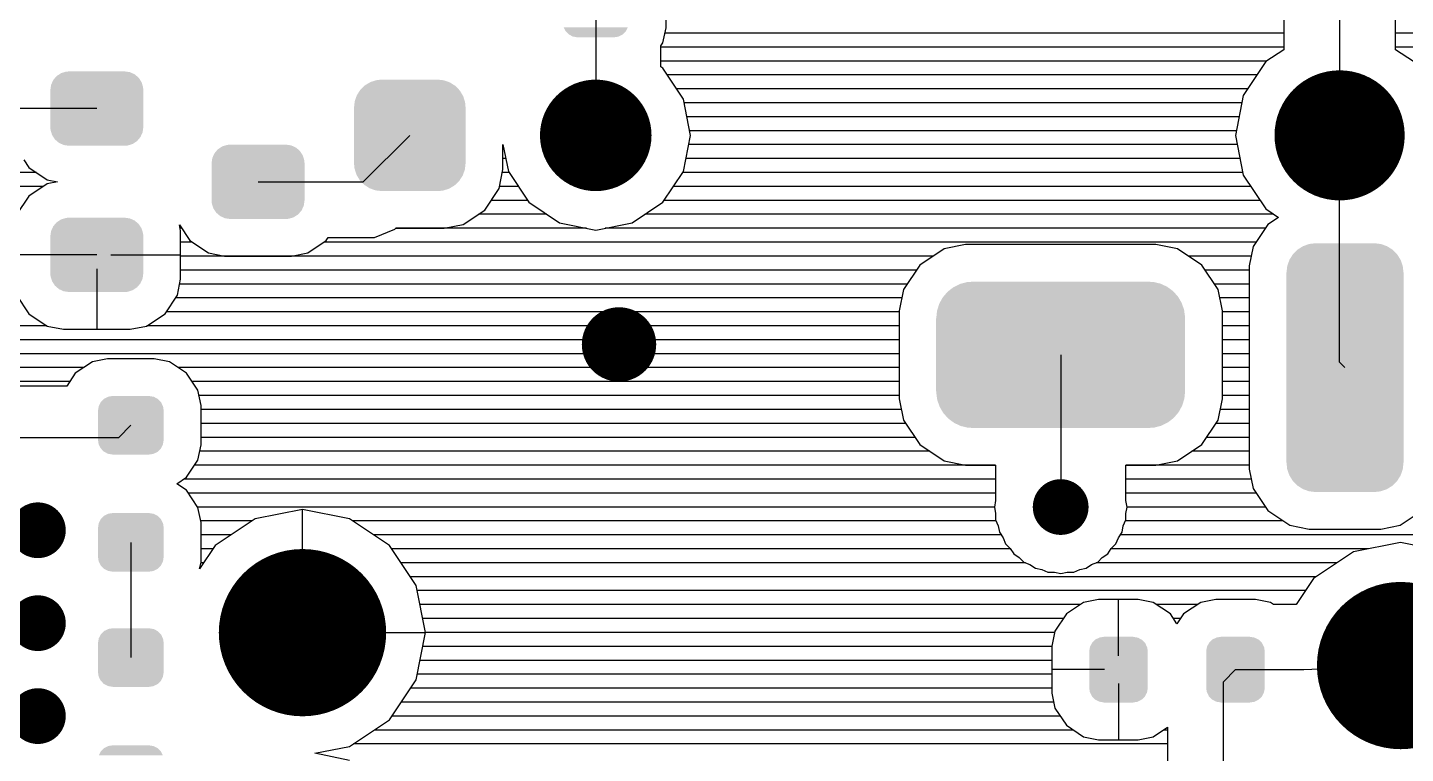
# Model space of a CAD drawing. Extents: x 295 to 953, y 10 to 290.
# Drawn here: x 766.24 to 815.17, y 143.67 to 169.47 of the extents above; entities that cross this region are included whole.
import ezdxf

# ---------------------------------------------------------------- set-up
doc = ezdxf.new("R2010")
doc.units = 0
doc.header["$LTSCALE"] = 5
doc.header["$MEASUREMENT"] = 0
doc.layers.get('0').update_dxf_attribs({"linetype": 'CONTINUOUS', "lineweight": 25})
doc.layers.add('DV-DPO-A6_BOT', color=7, linetype='CONTINUOUS')

msp = doc.modelspace()

# ---------------------------------------------------------------- linework, layer by layer
for points, const_width in [([(813.989, 165.635, -1), (811.677, 165.635, -1)], 2.311), ([(787.407, 165.635, -1), (785.426, 165.635, -1)], 1.981), ([(787.903, 158.206, -1), (786.582, 158.206, -1)], 1.321), ([(803.422, 152.427, -1), (802.432, 152.427, -1)], 0.991), ([(767.1, 151.602, -1), (766.11, 151.602, -1)], 0.991), ([(777.488, 147.963, -1), (774.516, 147.963, -1)], 2.972), ([(816.485, 146.794, -1), (813.513, 146.794, -1)], 2.972), ([(767.1, 148.3, -1), (766.11, 148.3, -1)], 0.991), ([(767.1, 144.998, -1), (766.11, 144.998, -1)], 0.991)]:
    msp.add_lwpolyline(points, format="xyb", close=True, dxfattribs=dict(const_width=const_width))
for points in [[(787.487, 169.342), (787.556, 169.474), (785.343, 169.342), (785.28, 169.474)], [(787.48, 169.328), (787.487, 169.342), (785.357, 169.328), (785.343, 169.342)], [(787.372, 169.223), (787.48, 169.328), (785.458, 169.223), (785.357, 169.328)], [(787.362, 169.213), (787.372, 169.223), (785.477, 169.213), (785.458, 169.223)], [(787.224, 169.146), (787.362, 169.213), (785.604, 169.146), (785.477, 169.213)], [(787.213, 169.141), (787.224, 169.146), (785.635, 169.141), (785.604, 169.146)], [(787.067, 169.119), (787.213, 169.141), (785.766, 169.119), (785.635, 169.141)], [(770.043, 167.804), (769.953, 167.845), (767.365, 167.804), (767.427, 167.845)], [(769.953, 167.845), (769.873, 167.881), (767.427, 167.845), (767.546, 167.881)], [(769.873, 167.881), (769.745, 167.899), (767.546, 167.881), (767.605, 167.899)], [(769.745, 167.899), (769.689, 167.907), (767.605, 167.899), (767.708, 167.907)], [(770.349, 167.247), (770.341, 167.349), (767.047, 167.247), (767.062, 167.349)], [(770.341, 167.349), (770.316, 167.431), (767.062, 167.349), (767.074, 167.431)], [(770.316, 167.431), (770.287, 167.527), (767.074, 167.431), (767.117, 167.527)], [(770.287, 167.527), (770.238, 167.601), (767.117, 167.527), (767.15, 167.601)], [(770.238, 167.601), (770.185, 167.683), (767.15, 167.601), (767.22, 167.683)], [(770.185, 167.683), (770.115, 167.743), (767.22, 167.683), (767.271, 167.743)], [(770.115, 167.743), (770.043, 167.804), (767.271, 167.743), (767.365, 167.804)], [(781.56, 167.259), (781.436, 167.388), (778.06, 167.259), (778.195, 167.388)], [(781.436, 167.388), (781.392, 167.417), (778.195, 167.388), (778.225, 167.417)], [(781.392, 167.417), (781.245, 167.513), (778.225, 167.417), (778.389, 167.513)], [(781.245, 167.513), (781.191, 167.532), (778.389, 167.513), (778.422, 167.532)], [(781.191, 167.532), (781.03, 167.59), (778.422, 167.532), (778.61, 167.59)], [(781.03, 167.59), (780.948, 167.6), (778.61, 167.59), (778.641, 167.6)], [(780.948, 167.6), (780.803, 167.617), (778.641, 167.6), (778.822, 167.617)], [(770.349, 165.926), (770.349, 167.247), (767.047, 165.926), (767.047, 167.247)], [(781.763, 166.853), (781.71, 167.026), (777.858, 166.853), (777.92, 167.026)], [(781.71, 167.026), (781.685, 167.068), (777.92, 167.026), (777.936, 167.068)], [(781.685, 167.068), (781.594, 167.223), (777.936, 167.068), (778.037, 167.223)], [(781.594, 167.223), (781.56, 167.259), (778.037, 167.223), (778.06, 167.259)], [(781.794, 166.626), (781.777, 166.808), (777.832, 166.626), (777.853, 166.808)], [(781.794, 164.645), (781.794, 166.626), (777.832, 164.645), (777.832, 166.626)], [(781.777, 166.808), (781.763, 166.853), (777.853, 166.808), (777.858, 166.853)], [(770.335, 165.824), (770.349, 165.926), (767.055, 165.824), (767.047, 165.926)], [(770.323, 165.741), (770.335, 165.824), (767.08, 165.741), (767.055, 165.824)], [(770.28, 165.646), (770.323, 165.741), (767.11, 165.646), (767.08, 165.741)], [(770.246, 165.572), (770.28, 165.646), (767.158, 165.572), (767.11, 165.646)], [(770.176, 165.49), (770.246, 165.572), (767.212, 165.49), (767.158, 165.572)], [(770.125, 165.43), (770.176, 165.49), (767.282, 165.43), (767.212, 165.49)], [(770.031, 165.369), (770.125, 165.43), (767.353, 165.369), (767.282, 165.43)], [(769.969, 165.328), (770.031, 165.369), (767.443, 165.328), (767.353, 165.369)], [(769.851, 165.292), (769.969, 165.328), (767.523, 165.292), (767.443, 165.328)], [(769.791, 165.273), (769.851, 165.292), (767.652, 165.273), (767.523, 165.292)], [(769.689, 165.265), (769.791, 165.273), (767.708, 165.265), (767.652, 165.273)], [(776.042, 164.829), (776.012, 164.925), (772.799, 164.829), (772.843, 164.925)], [(776.012, 164.925), (775.964, 164.999), (772.843, 164.925), (772.876, 164.999)], [(775.964, 164.999), (775.91, 165.081), (772.876, 164.999), (772.946, 165.081)], [(775.91, 165.081), (775.841, 165.141), (772.946, 165.081), (772.997, 165.141)], [(775.841, 165.141), (775.769, 165.202), (772.997, 165.141), (773.091, 165.202)], [(775.769, 165.202), (775.679, 165.243), (773.091, 165.202), (773.153, 165.243)], [(775.679, 165.243), (775.599, 165.279), (773.153, 165.243), (773.271, 165.279)], [(775.599, 165.279), (775.47, 165.297), (773.271, 165.279), (773.331, 165.297)], [(775.47, 165.297), (775.415, 165.305), (773.331, 165.297), (773.433, 165.305)], [(776.075, 164.645), (776.067, 164.747), (772.773, 164.645), (772.788, 164.747)], [(776.075, 163.324), (776.075, 164.645), (772.773, 163.324), (772.773, 164.645)], [(776.067, 164.747), (776.042, 164.829), (772.788, 164.747), (772.799, 164.829)], [(781.773, 164.463), (781.794, 164.645), (777.848, 164.463), (777.832, 164.645)], [(781.768, 164.418), (781.773, 164.463), (777.862, 164.418), (777.848, 164.463)], [(781.705, 164.245), (781.768, 164.418), (777.916, 164.245), (777.862, 164.418)], [(781.69, 164.203), (781.705, 164.245), (777.94, 164.203), (777.916, 164.245)], [(781.589, 164.048), (781.69, 164.203), (778.032, 164.048), (777.94, 164.203)], [(781.565, 164.012), (781.589, 164.048), (778.066, 164.012), (778.032, 164.048)], [(781.43, 163.883), (781.565, 164.012), (778.189, 163.883), (778.066, 164.012)], [(781.4, 163.854), (781.43, 163.883), (778.233, 163.854), (778.189, 163.883)], [(781.237, 163.758), (781.4, 163.854), (778.381, 163.758), (778.233, 163.854)], [(781.203, 163.738), (781.237, 163.758), (778.435, 163.738), (778.381, 163.758)], [(781.016, 163.68), (781.203, 163.738), (778.595, 163.68), (778.435, 163.738)], [(780.985, 163.671), (781.016, 163.68), (778.678, 163.671), (778.595, 163.68)], [(780.803, 163.654), (780.985, 163.671), (778.822, 163.654), (778.678, 163.671)], [(776.06, 163.222), (776.075, 163.324), (772.781, 163.222), (772.773, 163.324)], [(776.049, 163.139), (776.06, 163.222), (772.806, 163.139), (772.781, 163.222)], [(776.005, 163.044), (776.049, 163.139), (772.835, 163.044), (772.806, 163.139)], [(775.972, 162.97), (776.005, 163.044), (772.884, 162.97), (772.835, 163.044)], [(775.902, 162.888), (775.972, 162.97), (772.938, 162.888), (772.884, 162.97)], [(770.238, 162.404), (770.185, 162.486), (767.15, 162.404), (767.22, 162.486)], [(770.185, 162.486), (770.115, 162.545), (767.22, 162.486), (767.271, 162.545)], [(770.115, 162.545), (770.043, 162.607), (767.271, 162.545), (767.365, 162.607)], [(770.043, 162.607), (769.953, 162.647), (767.365, 162.607), (767.427, 162.647)], [(769.953, 162.647), (769.873, 162.683), (767.427, 162.647), (767.546, 162.683)], [(769.873, 162.683), (769.745, 162.702), (767.546, 162.683), (767.605, 162.702)], [(769.745, 162.702), (769.689, 162.71), (767.605, 162.702), (767.708, 162.71)], [(775.851, 162.828), (775.902, 162.888), (773.007, 162.828), (772.938, 162.888)], [(775.757, 162.767), (775.851, 162.828), (773.079, 162.767), (773.007, 162.828)], [(775.695, 162.726), (775.757, 162.767), (773.169, 162.726), (773.079, 162.767)], [(775.577, 162.69), (775.695, 162.726), (773.249, 162.69), (773.169, 162.726)], [(775.517, 162.671), (775.577, 162.69), (773.378, 162.671), (773.249, 162.69)], [(775.415, 162.664), (775.517, 162.671), (773.433, 162.664), (773.378, 162.671)], [(770.349, 162.049), (770.341, 162.152), (767.047, 162.049), (767.062, 162.152)], [(770.349, 160.729), (770.349, 162.049), (767.047, 160.729), (767.047, 162.049)], [(770.341, 162.152), (770.316, 162.234), (767.062, 162.152), (767.074, 162.234)], [(770.316, 162.234), (770.287, 162.33), (767.074, 162.234), (767.117, 162.33)], [(770.287, 162.33), (770.238, 162.404), (767.117, 162.33), (767.15, 162.404)], [(814.871, 161.413), (814.715, 161.571), (811.176, 161.413), (811.335, 161.571)], [(814.715, 161.571), (814.704, 161.578), (811.335, 161.571), (811.343, 161.578)], [(814.704, 161.578), (814.517, 161.696), (811.343, 161.578), (811.533, 161.696)], [(814.517, 161.696), (814.504, 161.701), (811.533, 161.696), (811.541, 161.701)], [(814.504, 161.701), (814.297, 161.775), (811.541, 161.701), (811.755, 161.775)], [(814.297, 161.775), (814.276, 161.777), (811.755, 161.775), (811.763, 161.777)], [(814.276, 161.777), (814.064, 161.802), (811.763, 161.777), (811.984, 161.802)], [(815.077, 160.983), (815.074, 160.994), (810.972, 160.983), (810.974, 160.994)], [(815.074, 160.994), (815.002, 161.205), (810.974, 160.994), (811.048, 161.205)], [(815.002, 161.205), (814.996, 161.215), (811.048, 161.205), (811.051, 161.215)], [(814.996, 161.215), (814.879, 161.404), (811.051, 161.215), (811.171, 161.404)], [(814.879, 161.404), (814.871, 161.413), (811.171, 161.404), (811.176, 161.413)], [(770.335, 160.626), (770.349, 160.729), (767.055, 160.626), (767.047, 160.729)], [(770.323, 160.544), (770.335, 160.626), (767.08, 160.544), (767.055, 160.626)], [(770.28, 160.448), (770.323, 160.544), (767.11, 160.448), (767.08, 160.544)], [(815.105, 153.999), (815.105, 160.762), (810.944, 153.999), (810.944, 160.762)], [(815.101, 160.762), (815.077, 160.983), (810.947, 160.762), (810.972, 160.983)], [(770.246, 160.374), (770.28, 160.448), (767.158, 160.374), (767.11, 160.448)], [(770.176, 160.292), (770.246, 160.374), (767.212, 160.292), (767.158, 160.374)], [(770.125, 160.233), (770.176, 160.292), (767.282, 160.233), (767.212, 160.292)], [(770.031, 160.171), (770.125, 160.233), (767.353, 160.171), (767.282, 160.233)], [(769.969, 160.131), (770.031, 160.171), (767.443, 160.131), (767.353, 160.171)], [(769.851, 160.094), (769.969, 160.131), (767.523, 160.094), (767.443, 160.131)], [(769.791, 160.076), (769.851, 160.094), (767.652, 160.076), (767.523, 160.094)], [(769.689, 160.068), (769.791, 160.076), (767.708, 160.068), (767.652, 160.076)], [(807.092, 159.908), (806.94, 160.076), (798.766, 159.908), (798.909, 160.076)], [(806.94, 160.076), (806.916, 160.102), (798.909, 160.076), (798.942, 160.102)], [(806.916, 160.102), (806.733, 160.237), (798.942, 160.102), (799.116, 160.237)], [(806.733, 160.237), (806.706, 160.257), (799.116, 160.237), (799.155, 160.257)], [(806.706, 160.257), (806.496, 160.354), (799.155, 160.257), (799.35, 160.354)], [(806.496, 160.354), (806.468, 160.367), (799.35, 160.354), (799.399, 160.367)], [(806.468, 160.367), (806.236, 160.421), (799.399, 160.367), (799.603, 160.421)], [(806.236, 160.421), (806.213, 160.427), (799.603, 160.421), (799.696, 160.427)], [(806.213, 160.427), (805.951, 160.435), (799.696, 160.427), (799.828, 160.435)], [(799.902, 160.435), (799.864, 160.437), (799.828, 160.435), (799.864, 160.437)], [(807.31, 159.435), (807.237, 159.647), (798.547, 159.435), (798.613, 159.647)], [(807.237, 159.647), (807.225, 159.682), (798.613, 159.647), (798.632, 159.682)], [(807.225, 159.682), (807.11, 159.877), (798.632, 159.682), (798.74, 159.877)], [(807.11, 159.877), (807.092, 159.908), (798.74, 159.877), (798.766, 159.908)], [(807.348, 156.538), (807.348, 159.134), (798.505, 156.538), (798.505, 159.134)], [(807.345, 159.137), (807.344, 159.175), (798.509, 159.137), (798.513, 159.175)], [(807.345, 159.134), (807.345, 159.137), (798.509, 159.134), (798.509, 159.137)], [(807.344, 159.175), (807.315, 159.397), (798.513, 159.175), (798.535, 159.397)], [(807.315, 159.397), (807.31, 159.435), (798.535, 159.397), (798.547, 159.435)], [(771.043, 156.018), (770.98, 156.15), (768.767, 156.018), (768.836, 156.15)], [(770.98, 156.15), (770.967, 156.164), (768.836, 156.15), (768.844, 156.164)], [(770.967, 156.164), (770.866, 156.269), (768.844, 156.164), (768.951, 156.269)], [(770.866, 156.269), (770.847, 156.279), (768.951, 156.269), (768.962, 156.279)], [(770.847, 156.279), (770.72, 156.346), (768.962, 156.279), (769.099, 156.346)], [(770.72, 156.346), (770.689, 156.351), (769.099, 156.346), (769.11, 156.351)], [(770.689, 156.351), (770.557, 156.373), (769.11, 156.351), (769.256, 156.373)], [(807.345, 156.535), (807.345, 156.538), (798.509, 156.535), (798.509, 156.538)], [(807.341, 156.497), (807.345, 156.535), (798.509, 156.497), (798.509, 156.535)], [(807.319, 156.275), (807.341, 156.497), (798.538, 156.275), (798.509, 156.497)], [(807.307, 156.237), (807.319, 156.275), (798.543, 156.237), (798.538, 156.275)], [(807.241, 156.025), (807.307, 156.237), (798.617, 156.025), (798.543, 156.237)], [(771.076, 154.811), (771.076, 155.855), (768.738, 154.811), (768.738, 155.855)], [(771.072, 155.855), (771.051, 156.001), (768.741, 155.855), (768.765, 156.001)], [(771.051, 156.001), (771.043, 156.018), (768.765, 156.001), (768.767, 156.018)], [(807.221, 155.99), (807.241, 156.025), (798.629, 155.99), (798.617, 156.025)], [(807.114, 155.795), (807.221, 155.99), (798.743, 155.795), (798.629, 155.99)], [(807.088, 155.764), (807.114, 155.795), (798.762, 155.764), (798.743, 155.795)], [(806.944, 155.596), (807.088, 155.764), (798.914, 155.596), (798.762, 155.764)], [(806.911, 155.57), (806.944, 155.596), (798.937, 155.57), (798.914, 155.596)], [(806.738, 155.435), (806.911, 155.57), (799.121, 155.435), (798.937, 155.57)], [(806.698, 155.415), (806.738, 155.435), (799.148, 155.415), (799.121, 155.435)], [(806.504, 155.318), (806.698, 155.415), (799.358, 155.318), (799.148, 155.415)], [(806.455, 155.305), (806.504, 155.318), (799.386, 155.305), (799.358, 155.318)], [(806.251, 155.251), (806.455, 155.305), (799.617, 155.251), (799.386, 155.305)], [(806.157, 155.245), (806.251, 155.251), (799.641, 155.245), (799.617, 155.251)], [(806.026, 155.237), (806.157, 155.245), (799.902, 155.237), (799.641, 155.245)], [(805.989, 155.235), (806.026, 155.237), (805.989, 155.235), (805.951, 155.237)], [(771.049, 154.665), (771.072, 154.811), (768.762, 154.665), (768.741, 154.811)], [(771.046, 154.648), (771.049, 154.665), (768.77, 154.648), (768.762, 154.665)], [(770.977, 154.516), (771.046, 154.648), (768.833, 154.516), (768.77, 154.648)], [(770.97, 154.502), (770.977, 154.516), (768.847, 154.502), (768.833, 154.516)], [(770.862, 154.397), (770.97, 154.502), (768.948, 154.397), (768.847, 154.502)], [(770.852, 154.387), (770.862, 154.397), (768.967, 154.387), (768.948, 154.397)], [(770.714, 154.32), (770.852, 154.387), (769.094, 154.32), (768.967, 154.387)], [(770.703, 154.315), (770.714, 154.32), (769.125, 154.315), (769.094, 154.32)], [(770.557, 154.293), (770.703, 154.315), (769.256, 154.293), (769.125, 154.315)], [(815.076, 153.778), (815.101, 153.999), (810.971, 153.778), (810.947, 153.999)], [(815.075, 153.767), (815.076, 153.778), (810.975, 153.767), (810.971, 153.778)], [(815.001, 153.556), (815.075, 153.767), (811.047, 153.556), (810.975, 153.767)], [(814.997, 153.546), (815.001, 153.556), (811.053, 153.546), (811.047, 153.556)], [(814.878, 153.357), (814.997, 153.546), (811.169, 153.357), (811.053, 153.546)], [(814.872, 153.348), (814.878, 153.357), (811.178, 153.348), (811.169, 153.357)], [(814.713, 153.19), (814.872, 153.348), (811.334, 153.19), (811.178, 153.348)], [(814.706, 153.183), (814.713, 153.19), (811.345, 153.183), (811.334, 153.19)], [(814.515, 153.064), (814.706, 153.183), (811.531, 153.064), (811.345, 153.183)], [(814.507, 153.059), (814.515, 153.064), (811.545, 153.059), (811.531, 153.064)], [(814.293, 152.986), (814.507, 153.059), (811.752, 152.986), (811.545, 153.059)], [(814.286, 152.984), (814.293, 152.986), (811.773, 152.984), (811.752, 152.986)], [(814.064, 152.959), (814.286, 152.984), (811.984, 152.959), (811.773, 152.984)], [(770.847, 152.119), (770.72, 152.185), (768.962, 152.119), (769.099, 152.185)], [(770.72, 152.185), (770.689, 152.191), (769.099, 152.185), (769.11, 152.191)], [(770.689, 152.191), (770.557, 152.213), (769.11, 152.191), (769.256, 152.213)], [(771.076, 150.651), (771.076, 151.694), (768.738, 150.651), (768.738, 151.694)], [(771.072, 151.694), (771.051, 151.841), (768.741, 151.694), (768.765, 151.841)], [(771.051, 151.841), (771.043, 151.857), (768.765, 151.841), (768.767, 151.857)], [(771.043, 151.857), (770.98, 151.989), (768.767, 151.857), (768.836, 151.989)], [(770.98, 151.989), (770.967, 152.004), (768.836, 151.989), (768.844, 152.004)], [(770.967, 152.004), (770.866, 152.108), (768.844, 152.004), (768.951, 152.108)], [(770.866, 152.108), (770.847, 152.119), (768.951, 152.108), (768.962, 152.119)], [(771.049, 150.505), (771.072, 150.651), (768.762, 150.505), (768.741, 150.651)], [(771.046, 150.488), (771.049, 150.505), (768.77, 150.488), (768.762, 150.505)], [(770.977, 150.356), (771.046, 150.488), (768.833, 150.356), (768.77, 150.488)], [(770.97, 150.342), (770.977, 150.356), (768.847, 150.342), (768.833, 150.356)], [(770.862, 150.237), (770.97, 150.342), (768.948, 150.237), (768.847, 150.342)], [(770.852, 150.227), (770.862, 150.237), (768.967, 150.227), (768.948, 150.237)], [(770.714, 150.16), (770.852, 150.227), (769.094, 150.16), (768.967, 150.227)], [(770.703, 150.154), (770.714, 150.16), (769.125, 150.154), (769.094, 150.16)], [(770.557, 150.132), (770.703, 150.154), (769.256, 150.132), (769.125, 150.154)], [(771.043, 147.763), (770.98, 147.895), (768.767, 147.763), (768.836, 147.895)], [(770.98, 147.895), (770.967, 147.909), (768.836, 147.895), (768.844, 147.909)], [(770.967, 147.909), (770.866, 148.014), (768.844, 147.909), (768.951, 148.014)], [(770.866, 148.014), (770.847, 148.024), (768.951, 148.014), (768.962, 148.024)], [(770.847, 148.024), (770.72, 148.091), (768.962, 148.024), (769.099, 148.091)], [(770.72, 148.091), (770.689, 148.096), (769.099, 148.091), (769.11, 148.096)], [(770.689, 148.096), (770.557, 148.118), (769.11, 148.096), (769.256, 148.118)], [(805.791, 147.722), (805.665, 147.787), (804.165, 147.722), (804.302, 147.787)], [(805.665, 147.787), (805.631, 147.793), (804.302, 147.787), (804.314, 147.793)], [(805.631, 147.793), (805.502, 147.813), (804.314, 147.793), (804.459, 147.813)], [(805.502, 147.813), (805.502, 147.818), (804.459, 147.813), (804.459, 147.818)], [(809.945, 147.722), (809.819, 147.787), (808.319, 147.722), (808.456, 147.787)], [(809.819, 147.787), (809.785, 147.793), (808.456, 147.787), (808.468, 147.793)], [(809.785, 147.793), (809.656, 147.813), (808.468, 147.793), (808.613, 147.813)], [(809.656, 147.813), (809.656, 147.818), (808.613, 147.813), (808.613, 147.818)], [(771.076, 146.556), (771.076, 147.6), (768.738, 146.556), (768.738, 147.6)], [(771.072, 147.6), (771.051, 147.746), (768.741, 147.6), (768.765, 147.746)], [(771.051, 147.746), (771.043, 147.763), (768.765, 147.746), (768.767, 147.763)], [(806.021, 147.299), (805.999, 147.444), (803.941, 147.299), (803.965, 147.444)], [(806.021, 147.296), (806.021, 147.299), (803.941, 147.296), (803.941, 147.299)], [(806.021, 146.002), (806.021, 147.296), (803.941, 146.002), (803.941, 147.296)], [(805.999, 147.444), (805.99, 147.462), (803.965, 147.444), (803.968, 147.462)], [(805.99, 147.462), (805.927, 147.593), (803.968, 147.462), (804.038, 147.593)], [(805.927, 147.593), (805.912, 147.608), (804.038, 147.593), (804.045, 147.608)], [(805.912, 147.608), (805.812, 147.711), (804.045, 147.608), (804.153, 147.711)], [(805.812, 147.711), (805.791, 147.722), (804.153, 147.711), (804.165, 147.722)], [(810.175, 147.299), (810.153, 147.444), (808.094, 147.299), (808.119, 147.444)], [(810.175, 147.296), (810.175, 147.299), (808.094, 147.296), (808.094, 147.299)], [(810.175, 146.002), (810.175, 147.296), (808.094, 146.002), (808.094, 147.296)], [(810.153, 147.444), (810.144, 147.462), (808.119, 147.444), (808.122, 147.462)], [(810.144, 147.462), (810.081, 147.593), (808.122, 147.462), (808.192, 147.593)], [(810.081, 147.593), (810.066, 147.608), (808.192, 147.593), (808.199, 147.608)], [(810.066, 147.608), (809.966, 147.711), (808.199, 147.608), (808.307, 147.711)], [(809.966, 147.711), (809.945, 147.722), (808.307, 147.711), (808.319, 147.722)], [(771.049, 146.41), (771.072, 146.556), (768.762, 146.41), (768.741, 146.556)], [(771.046, 146.393), (771.049, 146.41), (768.77, 146.393), (768.762, 146.41)], [(770.977, 146.261), (771.046, 146.393), (768.833, 146.261), (768.77, 146.393)], [(770.97, 146.247), (770.977, 146.261), (768.847, 146.247), (768.833, 146.261)], [(770.862, 146.142), (770.97, 146.247), (768.948, 146.142), (768.847, 146.247)], [(770.852, 146.132), (770.862, 146.142), (768.967, 146.132), (768.948, 146.142)], [(770.714, 146.065), (770.852, 146.132), (769.094, 146.065), (768.967, 146.132)], [(770.703, 146.06), (770.714, 146.065), (769.125, 146.06), (769.094, 146.065)], [(770.557, 146.038), (770.703, 146.06), (769.256, 146.038), (769.125, 146.06)], [(806.021, 145.998), (806.021, 146.002), (803.941, 145.998), (803.941, 146.002)], [(805.996, 145.853), (806.021, 145.998), (803.963, 145.853), (803.941, 145.998)], [(805.993, 145.836), (805.996, 145.853), (803.971, 145.836), (803.963, 145.853)], [(805.924, 145.705), (805.993, 145.836), (804.035, 145.705), (803.971, 145.836)], [(810.175, 145.998), (810.175, 146.002), (808.094, 145.998), (808.094, 146.002)], [(810.15, 145.853), (810.175, 145.998), (808.116, 145.853), (808.094, 145.998)], [(810.147, 145.836), (810.15, 145.853), (808.125, 145.836), (808.116, 145.853)], [(810.078, 145.705), (810.147, 145.836), (808.189, 145.705), (808.125, 145.836)], [(805.916, 145.69), (805.924, 145.705), (804.049, 145.69), (804.035, 145.705)], [(805.808, 145.587), (805.916, 145.69), (804.15, 145.587), (804.049, 145.69)], [(805.797, 145.576), (805.808, 145.587), (804.17, 145.576), (804.15, 145.587)], [(805.659, 145.51), (805.797, 145.576), (804.296, 145.51), (804.17, 145.576)], [(805.648, 145.505), (805.659, 145.51), (804.33, 145.505), (804.296, 145.51)], [(805.502, 145.484), (805.648, 145.505), (804.459, 145.484), (804.33, 145.505)], [(805.502, 145.48), (805.502, 145.484), (804.459, 145.48), (804.459, 145.484)], [(810.07, 145.69), (810.078, 145.705), (808.203, 145.69), (808.189, 145.705)], [(809.962, 145.587), (810.07, 145.69), (808.304, 145.587), (808.203, 145.69)], [(809.951, 145.576), (809.962, 145.587), (808.324, 145.576), (808.304, 145.587)], [(809.813, 145.51), (809.951, 145.576), (808.45, 145.51), (808.324, 145.576)], [(809.802, 145.505), (809.813, 145.51), (808.484, 145.505), (808.45, 145.51)], [(809.656, 145.484), (809.802, 145.505), (808.613, 145.484), (808.484, 145.505)], [(809.656, 145.48), (809.656, 145.484), (808.613, 145.48), (808.613, 145.484)], [(770.866, 143.853), (770.847, 143.864), (768.951, 143.853), (768.962, 143.864)], [(770.847, 143.864), (770.72, 143.93), (768.962, 143.864), (769.099, 143.93)], [(770.72, 143.93), (770.689, 143.936), (769.099, 143.93), (769.11, 143.936)], [(770.689, 143.936), (770.557, 143.958), (769.11, 143.936), (769.256, 143.958)], [(771.043, 143.602), (770.98, 143.734), (768.767, 143.602), (768.836, 143.734)], [(770.98, 143.734), (770.967, 143.749), (768.836, 143.734), (768.844, 143.749)], [(770.967, 143.749), (770.866, 143.853), (768.844, 143.749), (768.951, 143.853)]]:
    msp.add_solid(points)
at = {"layer": 'DV-DPO-A6_BOT'}
for p, q in [((810.852, 172.636), (810.852, 168.68)), ((812.833, 172.239), (812.833, 165.635)), ((814.814, 168.68), (814.814, 171.42)), ((788.913, 169.459), (788.913, 170.866)), ((786.417, 170.159), (786.417, 165.635)), ((788.801, 168.924), (788.913, 169.459)), ((788.728, 168.812), (788.801, 168.924)), ((810.852, 169.268), (788.874, 169.268)), ((825.684, 169.268), (814.814, 169.268)), ((788.728, 168.066), (788.728, 168.812)), ((810.852, 168.772), (788.728, 168.772)), ((810.852, 168.68), (810.218, 168.257)), ((824.198, 168.772), (814.814, 168.772)), ((815.455, 168.257), (814.814, 168.68)), ((810.251, 168.277), (788.728, 168.277)), ((788.801, 168.019), (788.728, 168.066)), ((789.527, 166.923), (788.801, 168.019)), ((810.218, 168.257), (809.412, 167.055)), ((809.901, 167.782), (788.959, 167.782)), ((809.57, 167.286), (789.29, 167.286)), ((789.785, 165.635), (789.527, 166.923)), ((809.412, 167.055), (809.135, 165.635)), ((768.698, 166.586), (678.587, 166.586)), ((809.366, 166.791), (789.554, 166.791)), ((809.267, 166.296), (789.653, 166.296)), ((778.162, 163.984), (779.813, 165.635)), ((789.527, 164.348), (789.785, 165.635)), ((809.168, 165.8), (789.752, 165.8)), ((809.135, 165.635), (809.412, 164.222)), ((812.833, 157.572), (812.833, 165.635)), ((783.115, 164.42), (783.115, 165.312)), ((783.115, 165.312), (783.313, 164.348)), ((783.121, 165.305), (783.115, 165.305)), ((809.201, 165.305), (789.719, 165.305)), ((766.103, 164.77), (766.281, 164.499)), ((766.281, 164.499), (766.935, 164.057)), ((782.983, 163.747), (783.115, 164.42)), ((783.22, 164.81), (783.115, 164.81)), ((809.3, 164.81), (789.62, 164.81)), ((766.552, 164.315), (678.884, 164.315)), ((766.935, 164.057), (767.305, 163.984)), ((767.305, 163.984), (766.935, 163.912)), ((774.424, 163.984), (778.162, 163.984)), ((783.333, 164.315), (783.095, 164.315)), ((783.313, 164.348), (784.039, 163.258)), ((788.801, 163.258), (789.527, 164.348)), ((809.399, 164.315), (789.508, 164.315)), ((809.412, 164.222), (810.218, 163.02)), ((766.803, 163.819), (678.389, 163.819)), ((766.281, 163.476), (765.845, 162.822)), ((766.935, 163.912), (766.281, 163.476)), ((782.474, 162.981), (782.983, 163.747)), ((783.663, 163.819), (782.996, 163.819)), ((809.683, 163.819), (789.177, 163.819)), ((781.708, 162.472), (782.474, 162.981)), ((783.993, 163.324), (782.705, 163.324)), ((784.039, 163.258), (785.129, 162.525)), ((787.711, 162.525), (788.801, 163.258)), ((810.013, 163.324), (788.847, 163.324)), ((810.218, 163.02), (810.667, 162.716)), ((781.035, 162.333), (781.708, 162.472)), ((784.68, 162.829), (782.25, 162.829)), ((785.129, 162.525), (786.417, 162.267)), ((786.417, 162.267), (787.711, 162.525)), ((810.502, 162.829), (788.16, 162.829)), ((810.284, 162.465), (809.762, 161.686)), ((810.667, 162.716), (810.284, 162.465)), ((771.67, 162.241), (771.63, 162.452)), ((771.63, 162.452), (772, 161.897)), ((771.71, 162.333), (771.657, 162.333)), ((771.67, 160.53), (771.67, 162.241)), ((776.841, 161.897), (776.914, 162.003)), ((776.914, 162.003), (778.558, 162.003)), ((778.558, 162.003), (779.285, 162.307)), ((779.285, 162.307), (779.318, 162.333)), ((786.093, 162.333), (779.318, 162.333)), ((779.318, 162.333), (781.035, 162.333)), ((810.198, 162.333), (786.747, 162.333)), ((772.086, 161.838), (771.67, 161.838)), ((772, 161.897), (772.661, 161.462)), ((776.187, 161.462), (776.841, 161.897)), ((809.868, 161.838), (776.755, 161.838)), ((798.786, 161.607), (797.921, 161.026)), ((799.552, 161.759), (798.786, 161.607)), ((806.308, 161.759), (799.552, 161.759)), ((807.074, 161.607), (806.308, 161.759)), ((807.939, 161.026), (807.074, 161.607)), ((809.762, 161.686), (809.623, 160.993)), ((768.698, 161.389), (765.079, 161.389)), ((768.203, 161.389), (765.726, 161.389)), ((769.194, 161.389), (771.67, 161.389)), ((798.396, 161.343), (771.67, 161.343)), ((772.661, 161.462), (773.235, 161.343)), ((773.235, 161.343), (775.606, 161.343)), ((775.606, 161.343), (776.187, 161.462)), ((797.921, 161.026), (797.34, 160.161)), ((809.696, 161.343), (807.464, 161.343)), ((808.52, 160.161), (807.939, 161.026)), ((809.623, 160.993), (809.623, 153.768)), ((768.698, 160.894), (768.698, 158.747)), ((771.558, 159.956), (771.67, 160.53)), ((797.802, 160.847), (771.67, 160.847)), ((809.623, 160.847), (808.058, 160.847)), ((797.472, 160.352), (771.637, 160.352)), ((797.34, 160.161), (797.188, 159.395)), ((809.623, 160.352), (808.388, 160.352)), ((808.672, 159.395), (808.52, 160.161)), ((765.845, 159.956), (766.281, 159.295)), ((771.122, 159.295), (771.558, 159.956)), ((797.28, 159.857), (771.492, 159.857)), ((809.623, 159.857), (808.58, 159.857)), ((766.281, 159.295), (766.935, 158.86)), ((770.462, 158.86), (771.122, 159.295)), ((797.188, 159.362), (771.162, 159.362)), ((797.188, 159.395), (797.188, 156.277)), ((808.672, 156.277), (808.672, 159.395)), ((809.623, 159.362), (808.672, 159.362)), ((766.922, 158.866), (751.237, 158.866)), ((766.935, 158.86), (767.516, 158.747)), ((767.516, 158.747), (769.887, 158.747)), ((769.887, 158.747), (770.462, 158.86)), ((797.188, 158.866), (770.475, 158.866)), ((809.623, 158.866), (808.672, 158.866)), ((797.188, 158.371), (751.237, 158.371)), ((809.623, 158.371), (808.672, 158.371)), ((797.188, 157.876), (751.237, 157.876)), ((768.54, 157.592), (767.932, 157.182)), ((769.081, 157.697), (768.54, 157.592)), ((770.739, 157.697), (769.081, 157.697)), ((771.28, 157.592), (770.739, 157.697)), ((771.888, 157.182), (771.28, 157.592)), ((802.927, 157.836), (802.927, 152.427)), ((809.623, 157.876), (808.672, 157.876)), ((813.024, 157.38), (812.833, 157.572)), ((768.236, 157.38), (764.511, 157.38)), ((767.932, 157.182), (767.628, 156.72)), ((797.188, 157.38), (771.584, 157.38)), ((772.291, 156.575), (771.888, 157.182)), ((809.623, 157.38), (808.672, 157.38)), ((767.734, 156.885), (765.575, 156.885)), ((767.628, 156.72), (765.687, 156.72)), ((797.188, 156.885), (772.086, 156.885)), ((809.623, 156.885), (808.672, 156.885)), ((772.403, 156.033), (772.291, 156.575)), ((797.188, 156.39), (772.33, 156.39)), ((797.188, 156.277), (797.34, 155.511)), ((808.52, 155.511), (808.672, 156.277)), ((809.623, 156.39), (808.672, 156.39)), ((772.403, 154.633), (772.403, 156.033)), ((797.267, 155.894), (772.403, 155.894)), ((809.623, 155.894), (808.593, 155.894)), ((769.484, 154.904), (769.907, 155.333)), ((797.419, 155.399), (772.403, 155.399)), ((797.34, 155.511), (797.921, 154.646)), ((807.939, 154.646), (808.52, 155.511)), ((809.623, 155.399), (808.441, 155.399)), ((763.732, 154.904), (769.484, 154.904)), ((772.291, 154.098), (772.403, 154.633)), ((797.749, 154.904), (772.403, 154.904)), ((797.921, 154.646), (798.786, 154.072)), ((807.074, 154.072), (807.939, 154.646)), ((809.623, 154.904), (808.111, 154.904)), ((798.278, 154.409), (772.357, 154.409)), ((809.623, 154.409), (807.583, 154.409)), ((771.888, 153.491), (772.291, 154.098)), ((800.615, 153.913), (772.172, 153.913)), ((798.786, 154.072), (799.552, 153.913)), ((799.552, 153.913), (800.615, 153.913)), ((800.615, 153.913), (800.615, 152.658)), ((809.623, 153.913), (805.238, 153.913)), ((805.238, 152.658), (805.238, 153.913)), ((805.238, 153.913), (806.308, 153.913)), ((806.308, 153.913), (807.074, 154.072)), ((809.623, 153.768), (809.762, 153.081)), ((771.538, 153.253), (771.888, 153.491)), ((771.888, 153.022), (771.538, 153.253)), ((800.615, 153.418), (771.789, 153.418)), ((809.696, 153.418), (805.238, 153.418)), ((772.291, 152.414), (771.888, 153.022)), ((800.615, 152.923), (771.954, 152.923)), ((809.868, 152.923), (805.238, 152.923)), ((809.762, 153.081), (810.284, 152.302)), ((800.576, 152.427), (772.284, 152.427)), ((772.403, 151.879), (772.291, 152.414)), ((776.002, 152.341), (774.325, 152.005)), ((776.002, 149.654), (776.002, 152.341)), ((777.673, 152.005), (776.002, 152.341)), ((800.615, 152.658), (800.576, 152.427)), ((800.576, 152.427), (800.615, 152.203)), ((800.615, 152.203), (800.615, 151.972)), ((805.284, 152.427), (805.238, 152.658)), ((805.238, 152.203), (805.284, 152.427)), ((805.238, 151.972), (805.238, 152.203)), ((810.198, 152.427), (805.284, 152.427)), ((810.284, 152.302), (811.063, 151.78)), ((814.986, 151.78), (815.765, 152.302)), ((774.219, 151.932), (772.39, 151.932)), ((772.403, 150.473), (772.403, 151.879)), ((774.325, 152.005), (772.905, 151.06)), ((779.093, 151.06), (777.673, 152.005)), ((800.635, 151.932), (777.785, 151.932)), ((800.615, 151.972), (800.708, 151.754)), ((800.708, 151.754), (800.754, 151.529)), ((805.106, 151.529), (805.152, 151.754)), ((805.152, 151.754), (805.238, 151.972)), ((810.832, 151.932), (805.225, 151.932)), ((811.063, 151.78), (811.75, 151.641)), ((814.299, 151.641), (814.986, 151.78)), ((766.605, 151.602), (763.732, 151.602)), ((773.473, 151.437), (772.403, 151.437)), ((800.814, 151.437), (778.525, 151.437)), ((800.754, 151.529), (800.88, 151.338)), ((800.88, 151.338), (800.972, 151.12)), ((804.888, 151.12), (804.981, 151.338)), ((804.981, 151.338), (805.106, 151.529)), ((820.097, 151.437), (805.047, 151.437)), ((811.75, 151.641), (814.299, 151.641)), ((769.907, 151.173), (769.907, 147.078)), ((772.905, 151.06), (772.35, 150.228)), ((772.826, 150.941), (772.403, 150.941)), ((780.044, 149.64), (779.093, 151.06)), ((801.144, 150.941), (779.172, 150.941)), ((800.972, 151.12), (801.137, 150.955)), ((801.137, 150.955), (801.263, 150.763)), ((801.263, 150.763), (801.454, 150.631)), ((804.406, 150.631), (804.598, 150.763)), ((804.598, 150.763), (804.723, 150.955)), ((813.856, 150.941), (804.717, 150.941)), ((804.723, 150.955), (804.888, 151.12)), ((813.328, 150.836), (811.908, 149.891)), ((814.999, 151.173), (813.328, 150.836)), ((816.676, 150.836), (814.999, 151.173)), ((772.35, 150.228), (772.403, 150.473)), ((772.496, 150.446), (772.397, 150.446)), ((801.672, 150.446), (779.502, 150.446)), ((801.454, 150.631), (801.619, 150.473)), ((801.619, 150.473), (801.837, 150.38)), ((801.837, 150.38), (802.029, 150.255)), ((802.029, 150.255), (802.253, 150.208)), ((803.607, 150.208), (803.832, 150.255)), ((803.832, 150.255), (804.023, 150.38)), ((804.023, 150.38), (804.241, 150.473)), ((812.74, 150.446), (804.188, 150.446)), ((804.241, 150.473), (804.406, 150.631)), ((812.001, 149.951), (779.833, 149.951)), ((802.253, 150.208), (802.471, 150.116)), ((802.471, 150.116), (802.702, 150.116)), ((802.702, 150.116), (802.927, 150.07)), ((802.927, 150.07), (803.158, 150.116)), ((803.158, 150.116), (803.389, 150.116)), ((803.389, 150.116), (803.607, 150.208)), ((811.908, 149.891), (811.287, 148.96)), ((780.374, 147.963), (780.044, 149.64)), ((811.618, 149.456), (780.077, 149.456)), ((803.633, 148.96), (780.176, 148.96)), ((803.739, 149.033), (803.132, 148.63)), ((804.274, 149.139), (803.739, 149.033)), ((805.681, 149.139), (804.274, 149.139)), ((804.981, 147.144), (804.981, 149.139)), ((806.216, 149.033), (805.681, 149.139)), ((806.823, 148.63), (806.216, 149.033)), ((807.794, 148.96), (806.321, 148.96)), ((807.9, 149.033), (807.292, 148.63)), ((808.435, 149.139), (807.9, 149.033)), ((809.841, 149.139), (808.435, 149.139)), ((810.376, 149.033), (809.841, 149.139)), ((810.482, 148.96), (810.376, 149.033)), ((811.287, 148.96), (810.482, 148.96)), ((766.605, 148.3), (763.732, 148.3)), ((803.026, 148.465), (780.275, 148.465)), ((803.132, 148.63), (802.722, 148.016)), ((807.054, 148.28), (806.823, 148.63)), ((807.18, 148.465), (806.935, 148.465)), ((807.292, 148.63), (807.054, 148.28)), ((777.693, 147.963), (780.374, 147.963)), ((780.044, 146.286), (780.374, 147.963)), ((802.716, 147.97), (780.374, 147.97)), ((802.722, 148.016), (802.616, 147.481)), ((802.616, 147.474), (780.282, 147.474)), ((802.616, 147.481), (802.616, 145.817)), ((802.616, 146.979), (780.183, 146.979)), ((802.616, 146.484), (780.084, 146.484)), ((804.485, 146.649), (802.616, 146.649)), ((808.705, 146.22), (809.135, 146.649)), ((809.135, 146.649), (811.558, 146.649)), ((811.558, 146.649), (814.999, 146.794)), ((779.093, 144.866), (780.044, 146.286)), ((802.616, 145.988), (779.846, 145.988)), ((804.981, 146.154), (804.981, 144.159)), ((808.705, 137.172), (808.705, 146.22)), ((802.682, 145.493), (779.516, 145.493)), ((802.616, 145.817), (802.722, 145.282)), ((763.732, 144.998), (766.605, 144.998)), ((777.673, 143.921), (779.093, 144.866)), ((802.914, 144.998), (779.185, 144.998)), ((802.722, 145.282), (803.132, 144.674)), ((803.383, 144.503), (778.551, 144.503)), ((803.132, 144.674), (803.739, 144.265)), ((806.216, 144.265), (806.724, 144.608)), ((806.724, 144.503), (806.572, 144.503)), ((806.724, 144.608), (806.724, 139.015)), ((776.438, 143.677), (777.673, 143.921)), ((806.724, 144.007), (777.812, 144.007)), ((803.739, 144.265), (804.274, 144.159)), ((804.274, 144.159), (805.681, 144.159)), ((805.681, 144.159), (806.216, 144.265)), ((777.673, 143.426), (776.438, 143.677))]:
    msp.add_line(p, q, dxfattribs=at)

doc.saveas('drawing.dxf')
